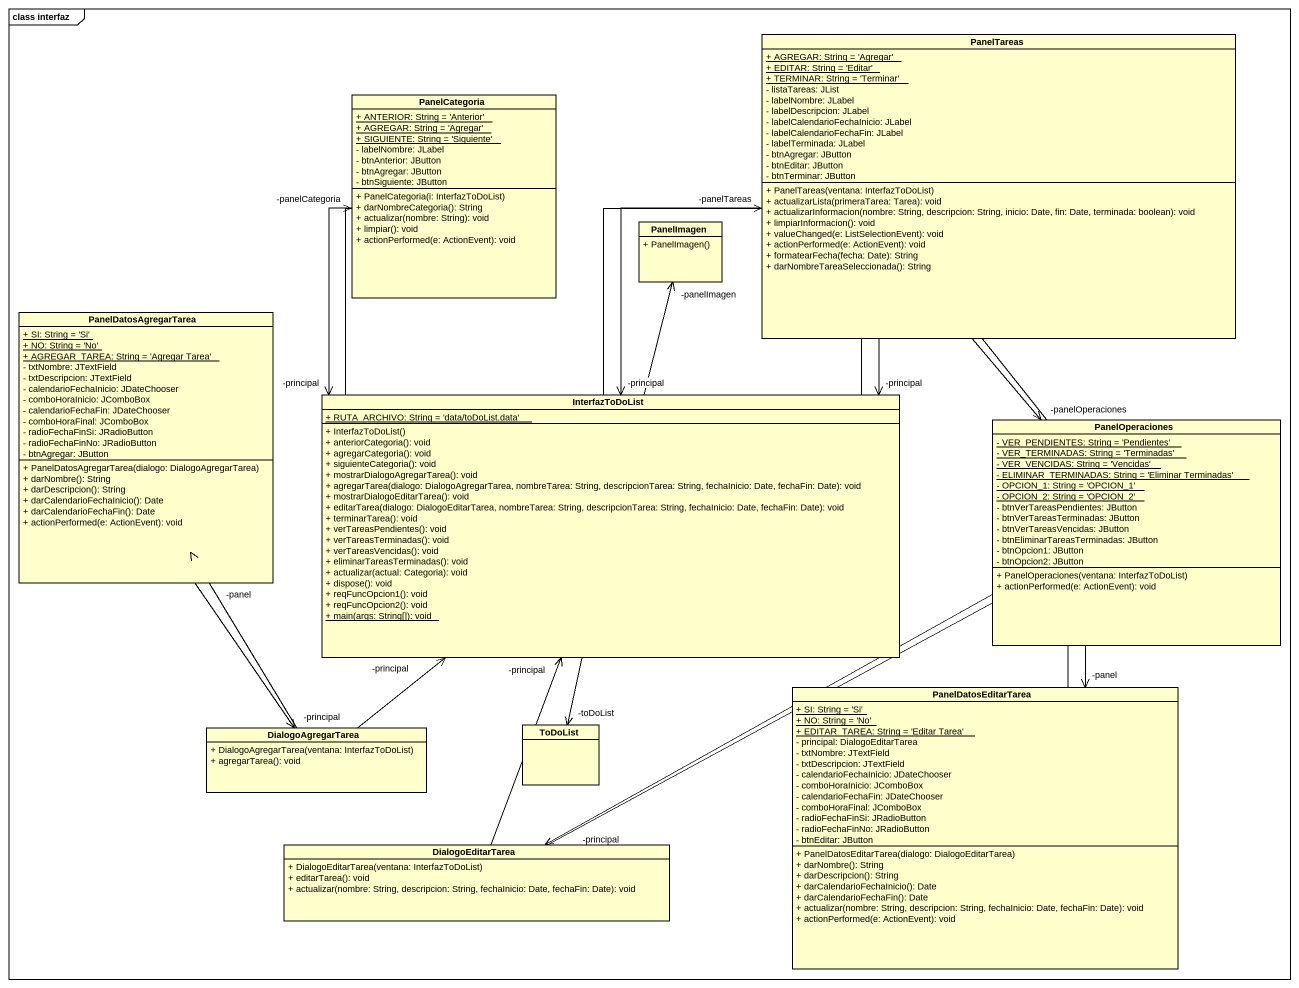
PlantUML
@startuml
mainframe class interfaz
hide circle
hide empty members
skinparam classAttributeIconSize 0
class PanelTareas {
  {static} + AGREGAR: String = 'Agregar'
  {static} + EDITAR: String = 'Editar'
  {static} + TERMINAR: String = 'Terminar'
  - listaTareas: JList
  - labelNombre: JLabel
  - labelDescripcion: JLabel
  - labelCalendarioFechaInicio: JLabel
  - labelCalendarioFechaFin: JLabel
  - labelTerminada: JLabel
  - btnAgregar: JButton
  - btnEditar: JButton
  - btnTerminar: JButton
  + PanelTareas(ventana: InterfazToDoList)
  + actualizarLista(primeraTarea: Tarea): void
  + actualizarInformacion(nombre: String, descripcion: String, inicio: Date, fin: Date, terminada: boolean): void
  + limpiarInformacion(): void
  + valueChanged(e: ListSelectionEvent): void
  + actionPerformed(e: ActionEvent): void
  + formatearFecha(fecha: Date): String
  + darNombreTareaSeleccionada(): String
}
class PanelCategoria {
  {static} + ANTERIOR: String = 'Anterior'
  {static} + AGREGAR: String = 'Agregar'
  {static} + SIGUIENTE: String = 'Siguiente'
  - labelNombre: JLabel
  - btnAnterior: JButton
  - btnAgregar: JButton
  - btnSiguiente: JButton
  + PanelCategoria(i: InterfazToDoList)
  + darNombreCategoria(): String
  + actualizar(nombre: String): void
  + limpiar(): void
  + actionPerformed(e: ActionEvent): void
}
class PanelImagen {
  + PanelImagen()
}
class PanelDatosAgregarTarea {
  {static} + SI: String = 'Si'
  {static} + NO: String = 'No'
  {static} + AGREGAR_TAREA: String = 'Agregar Tarea'
  - txtNombre: JTextField
  - txtDescripcion: JTextField
  - calendarioFechaInicio: JDateChooser
  - comboHoraInicio: JComboBox
  - calendarioFechaFin: JDateChooser
  - comboHoraFinal: JComboBox
  - radioFechaFinSi: JRadioButton
  - radioFechaFinNo: JRadioButton
  - btnAgregar: JButton
  + PanelDatosAgregarTarea(dialogo: DialogoAgregarTarea)
  + darNombre(): String
  + darDescripcion(): String
  + darCalendarioFechaInicio(): Date
  + darCalendarioFechaFin(): Date
  + actionPerformed(e: ActionEvent): void
}
class InterfazToDoList {
  {static} + RUTA_ARCHIVO: String = 'data/toDoList.data'
  + InterfazToDoList()
  + anteriorCategoria(): void
  + agregarCategoria(): void
  + siguienteCategoria(): void
  + mostrarDialogoAgregarTarea(): void
  + agregarTarea(dialogo: DialogoAgregarTarea, nombreTarea: String, descripcionTarea: String, fechaInicio: Date, fechaFin: Date): void
  + mostrarDialogoEditarTarea(): void
  + editarTarea(dialogo: DialogoEditarTarea, nombreTarea: String, descripcionTarea: String, fechaInicio: Date, fechaFin: Date): void
  + terminarTarea(): void
  + verTareasPendientes(): void
  + verTareasTerminadas(): void
  + verTareasVencidas(): void
  + eliminarTareasTerminadas(): void
  + actualizar(actual: Categoria): void
  + dispose(): void
  + reqFuncOpcion1(): void
  + reqFuncOpcion2(): void
  {static} + main(args: String[]): void
}
class PanelOperaciones {
  {static} - VER_PENDIENTES: String = 'Pendientes'
  {static} - VER_TERMINADAS: String = 'Terminadas'
  {static} - VER_VENCIDAS: String = 'Vencidas'
  {static} - ELIMINAR_TERMINADAS: String = 'Eliminar Terminadas'
  {static} - OPCION_1: String = 'OPCION_1'
  {static} - OPCION_2: String = 'OPCION_2'
  - btnVerTareasPendientes: JButton
  - btnVerTareasTerminadas: JButton
  - btnVerTareasVencidas: JButton
  - btnEliminarTareasTerminadas: JButton
  - btnOpcion1: JButton
  - btnOpcion2: JButton
  + PanelOperaciones(ventana: InterfazToDoList)
  + actionPerformed(e: ActionEvent): void
}
class PanelDatosEditarTarea {
  {static} + SI: String = 'Si'
  {static} + NO: String = 'No'
  {static} + EDITAR_TAREA: String = 'Editar Tarea'
  - principal: DialogoEditarTarea
  - txtNombre: JTextField
  - txtDescripcion: JTextField
  - calendarioFechaInicio: JDateChooser
  - comboHoraInicio: JComboBox
  - calendarioFechaFin: JDateChooser
  - comboHoraFinal: JComboBox
  - radioFechaFinSi: JRadioButton
  - radioFechaFinNo: JRadioButton
  - btnEditar: JButton
  + PanelDatosEditarTarea(dialogo: DialogoEditarTarea)
  + darNombre(): String
  + darDescripcion(): String
  + darCalendarioFechaInicio(): Date
  + darCalendarioFechaFin(): Date
  + actualizar(nombre: String, descripcion: String, fechaInicio: Date, fechaFin: Date): void
  + actionPerformed(e: ActionEvent): void
}
class DialogoAgregarTarea {
  + DialogoAgregarTarea(ventana: InterfazToDoList)
  + agregarTarea(): void
}
class ToDoList
class DialogoEditarTarea {
  + DialogoEditarTarea(ventana: InterfazToDoList)
  + editarTarea(): void
  + actualizar(nombre: String, descripcion: String, fechaInicio: Date, fechaFin: Date): void
}
PanelTareas --> "-principal" InterfazToDoList
PanelCategoria --> "-principal" InterfazToDoList
PanelDatosAgregarTarea --> "-principal" DialogoAgregarTarea
InterfazToDoList -up-> "-panelTareas" PanelTareas
InterfazToDoList -up-> "-panelCategoria" PanelCategoria
InterfazToDoList -up-> "-panelImagen" PanelImagen
InterfazToDoList -right-> "-panelOperaciones" PanelOperaciones
InterfazToDoList --> "-toDoList" ToDoList
PanelOperaciones -left-> "-principal" InterfazToDoList
PanelDatosEditarTarea -left-> "-principal" DialogoEditarTarea
DialogoAgregarTarea -up-> "-panel" PanelDatosAgregarTarea
DialogoAgregarTarea -up-> "-principal" InterfazToDoList
DialogoEditarTarea -up-> "-principal" InterfazToDoList
DialogoEditarTarea -right-> "-panel" PanelDatosEditarTarea
@enduml
